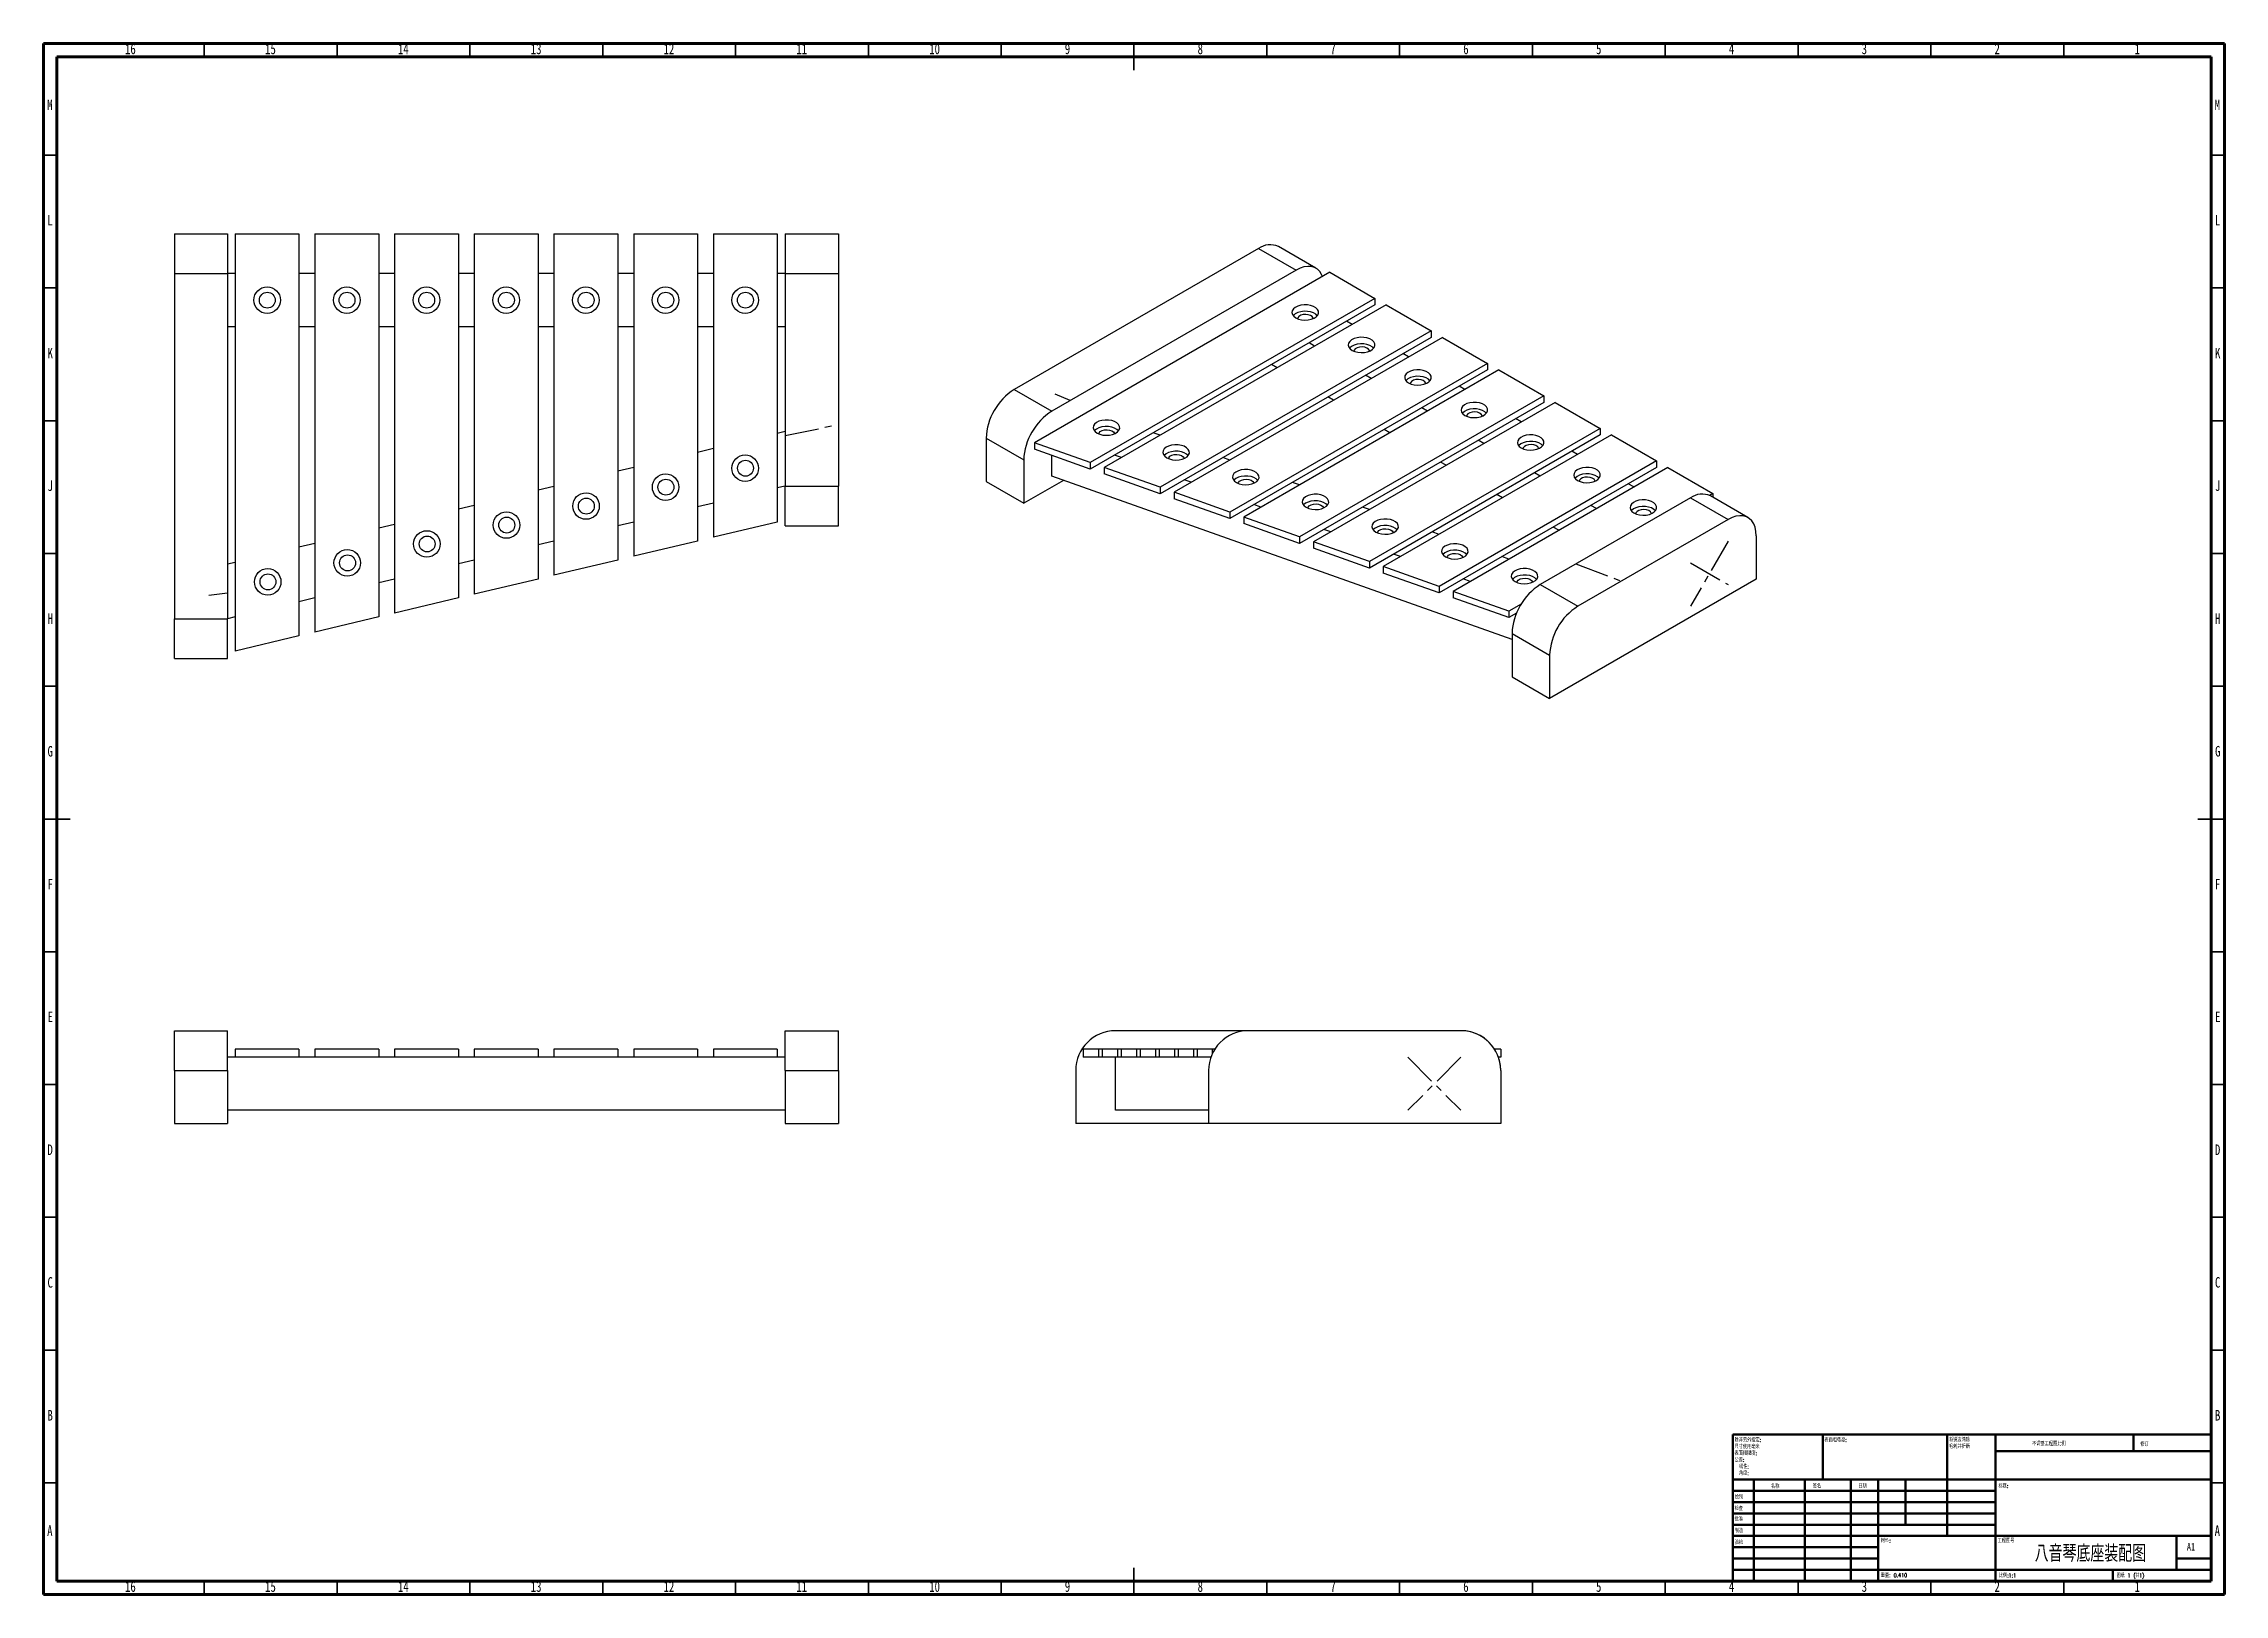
# Model space of a CAD drawing. Header units: millimetres. Extents: x 15 to 836, y 5 to 589.
import ezdxf

# ---------------------------------------------------------------- set-up
doc = ezdxf.new("R2010")
doc.units = ezdxf.units.MM
doc.linetypes.add('CENTERX2', pattern=[20.32, 12.7, -2.54, 2.54, -2.54])
doc.styles.add('SLDTEXTSTYLE0', font='TXT', dxfattribs={"width": 0.75})
doc.styles.add('SLDTEXTSTYLE1', font='TXT', dxfattribs={"width": 0.75, "bigfont": 'bigfont'})
doc.styles.add('SLDTEXTSTYLE2', font='TXT', dxfattribs={"width": 0.694444, "bigfont": 'bigfont'})

# ---------------------------------------------------------------- blocks, each defined once
blk = doc.blocks.new('SW_NOTE_0')
at = {"color": 0, "linetype": 'Continuous', "lineweight": 0, "char_height": 1.5, "attachment_point": 1, "style": 'SLDTEXTSTYLE1'}
for s, insert in [('\\M+18F9C\\M+194F1另\\M+18A4F\\M+18E77\\M+192E8:', (0, 1.93)), ('\\M+1955C\\M+196CA\\M+19165糙\\M+19378:', (0, -3.07)), ('\\M+18EDA\\M+190A1\\M+18E67\\M+19770\\M+19F7C\\M+195C4', (0, -0.57)), ('\\M+18CF6\\M+18DB7:', (0, -5.57)), ('线\\M+190AB:', (1.69, -8.07)), ('\\M+18A70\\M+19378:', (1.69, -10.57))]:
    blk.add_mtext(s, dxfattribs=dict(at, insert=insert))
blk = doc.blocks.new('SW_NOTE_1')
at = {"color": 0, "linetype": 'Continuous', "lineweight": 0, "char_height": 1.5, "attachment_point": 1, "style": 'SLDTEXTSTYLE1'}
for s, insert in [('\\M+18FAB锐边\\M+190B4\\M+18F9C', (0, 1.93)), ('\\M+196D1\\M+18E68\\M+19BF3\\M+190DC\\M+19266', (0, -0.57))]:
    blk.add_mtext(s, dxfattribs=dict(at, insert=insert))

msp = doc.modelspace()

# ---------------------------------------------------------------- linework, layer by layer
at = {"color": 7, "linetype": 'Continuous', "lineweight": 70}
for p, q in [((15, 5), (15, 589)), ((15, 589), (836, 589)), ((20, 10), (20, 584)), ((20, 584), (831, 584)), ((831, 584), (831, 10)), ((836, 589), (836, 5)), ((831, 10), (20, 10)), ((836, 5), (15, 5))]:
    msp.add_line(p, q, dxfattribs=at)
at = {"color": 7, "linetype": 'Continuous', "lineweight": 35}
for p, q in [((75.5, 584), (75.5, 589)), ((125.5, 584), (125.5, 589)), ((175.5, 584), (175.5, 589)), ((225.5, 584), (225.5, 589)), ((275.5, 584), (275.5, 589)), ((325.5, 584), (325.5, 589)), ((375.5, 584), (375.5, 589)), ((425.5, 589), (425.5, 579)), ((425.5, 584), (425.5, 589)), ((475.5, 584), (475.5, 589)), ((525.5, 584), (525.5, 589)), ((575.5, 584), (575.5, 589)), ((625.5, 584), (625.5, 589)), ((675.5, 584), (675.5, 589)), ((725.5, 584), (725.5, 589)), ((775.5, 584), (775.5, 589)), ((20, 547), (15, 547)), ((831, 547), (836, 547)), ((20, 497), (15, 497)), ((831, 497), (836, 497)), ((20, 447), (15, 447)), ((831, 447), (836, 447)), ((20, 397), (15, 397)), ((831, 397), (836, 397)), ((20, 347), (15, 347)), ((831, 347), (836, 347)), ((15, 297), (25, 297)), ((20, 297), (15, 297)), ((836, 297), (826, 297)), ((831, 297), (836, 297)), ((20, 247), (15, 247)), ((831, 247), (836, 247)), ((20, 197), (15, 197)), ((831, 197), (836, 197)), ((20, 147), (15, 147)), ((831, 147), (836, 147)), ((20, 97), (15, 97)), ((831, 97), (836, 97)), ((20, 47), (15, 47)), ((831, 47), (836, 47)), ((75.5, 10), (75.5, 5)), ((125.5, 10), (125.5, 5)), ((175.5, 10), (175.5, 5)), ((225.5, 10), (225.5, 5)), ((275.5, 10), (275.5, 5)), ((325.5, 10), (325.5, 5)), ((375.5, 10), (375.5, 5)), ((425.5, 5), (425.5, 15)), ((425.5, 10), (425.5, 5)), ((475.5, 10), (475.5, 5)), ((525.5, 10), (525.5, 5)), ((575.5, 10), (575.5, 5)), ((625.5, 10), (625.5, 5)), ((675.5, 10), (675.5, 5)), ((725.5, 10), (725.5, 5)), ((775.5, 10), (775.5, 5))]:
    msp.add_line(p, q, dxfattribs=at)
at = {"color": 7, "linetype": 'Continuous', "lineweight": 25}
for p, q in [((64.22, 517.39), (64.22, 502.39)), ((64.22, 517.39), (84.22, 517.39)), ((84.22, 517.39), (84.22, 502.39)), ((87.14, 517.39), (87.14, 360.23)), ((87.14, 517.39), (111.14, 517.39)), ((111.14, 517.39), (111.14, 365.94)), ((117.14, 517.39), (117.14, 367.37)), ((117.14, 517.39), (141.14, 517.39)), ((141.14, 517.39), (141.14, 373.08)), ((147.14, 517.39), (147.14, 374.51)), ((147.14, 517.39), (171.14, 517.39)), ((171.14, 517.39), (171.14, 380.23)), ((177.14, 517.39), (177.14, 381.65)), ((177.14, 517.39), (201.14, 517.39)), ((201.14, 517.39), (201.14, 387.37)), ((207.14, 517.39), (207.14, 388.8)), ((207.14, 517.39), (231.14, 517.39)), ((231.14, 517.39), (231.14, 394.51)), ((237.14, 517.39), (237.14, 395.94)), ((237.14, 517.39), (261.14, 517.39)), ((261.14, 517.39), (261.14, 401.65)), ((267.14, 517.39), (291.14, 517.39)), ((267.14, 517.39), (267.14, 403.08)), ((291.14, 517.39), (291.14, 408.8)), ((294.23, 517.39), (314.23, 517.39)), ((294.23, 517.39), (294.23, 502.39)), ((314.23, 517.39), (314.23, 502.39)), ((472.36, 511.82), (380.44, 458.75)), ((472.36, 511.82), (486.5, 503.65)), ((494, 504.4), (479.86, 512.56)), ((64.22, 502.39), (84.22, 502.39)), ((64.22, 502.39), (64.22, 372.39)), ((84.22, 502.39), (84.22, 372.39)), ((87.14, 502.39), (84.22, 502.39)), ((117.14, 502.39), (111.14, 502.39)), ((147.14, 502.39), (141.14, 502.39)), ((177.14, 502.39), (171.14, 502.39)), ((207.14, 502.39), (201.14, 502.39)), ((237.14, 502.39), (231.14, 502.39)), ((267.14, 502.39), (261.14, 502.39)), ((294.23, 502.39), (291.14, 502.39)), ((294.23, 502.39), (314.23, 502.39)), ((294.23, 502.39), (294.23, 422.39)), ((314.23, 502.39), (314.23, 422.39)), ((499.17, 502.87), (388.04, 438.72)), ((486.5, 503.65), (394.58, 450.59)), ((499.17, 502.87), (516.14, 493.07)), ((516.14, 493.07), (409.05, 431.25)), ((516.14, 493.07), (516.14, 490.62)), ((516.14, 490.62), (409.05, 428.8)), ((520.38, 490.63), (414.3, 429.39)), ((507.65, 483.28), (505.53, 484.5)), ((520.38, 490.63), (537.35, 480.83)), ((87.14, 482.39), (84.22, 482.39)), ((117.14, 482.39), (111.14, 482.39)), ((147.14, 482.39), (141.14, 482.39)), ((177.14, 482.39), (171.14, 482.39)), ((207.14, 482.39), (201.14, 482.39)), ((237.14, 482.39), (231.14, 482.39)), ((267.14, 482.39), (261.14, 482.39)), ((294.23, 482.39), (291.14, 482.39)), ((537.35, 480.83), (435.31, 421.92)), ((537.35, 478.38), (435.31, 419.47)), ((541.6, 478.38), (440.57, 420.06)), ((493.51, 475.11), (491.39, 476.34)), ((537.35, 480.83), (537.35, 478.38)), ((541.6, 478.38), (558.57, 468.58)), ((558.57, 468.58), (461.58, 412.59)), ((479.37, 466.95), (477.25, 468.17)), ((528.87, 471.03), (526.75, 472.26)), ((558.57, 468.58), (558.57, 466.13)), ((558.57, 466.13), (461.58, 410.14)), ((562.81, 466.13), (466.83, 410.72)), ((514.73, 462.87), (512.6, 464.09)), ((550.08, 458.78), (547.96, 460.01)), ((562.81, 466.13), (579.78, 456.34)), ((380.44, 458.75), (394.58, 450.59)), ((579.78, 456.34), (487.84, 403.26)), ((579.78, 453.89), (487.84, 400.81)), ((584.02, 453.89), (493.09, 401.39)), ((500.58, 454.7), (498.46, 455.93)), ((535.94, 450.62), (533.82, 451.84)), ((579.78, 456.34), (579.78, 453.89)), ((584.02, 453.89), (600.99, 444.09)), ((600.99, 444.09), (514.1, 393.93)), ((521.79, 442.46), (519.67, 443.68)), ((571.29, 446.54), (569.17, 447.76)), ((600.99, 444.09), (600.99, 441.64)), ((267.14, 436.5), (261.14, 435.07)), ((294.23, 442.95), (291.14, 442.21)), ((369.83, 440.38), (383.97, 432.22)), ((369.83, 440.38), (369.83, 424.05)), ((388.04, 438.72), (388.04, 436.27)), ((409.05, 431.25), (388.04, 438.72)), ((409.05, 428.8), (388.04, 436.27)), ((435.3, 441.51), (432.68, 442.44)), ((600.99, 441.64), (514.1, 391.48)), ((605.24, 441.64), (519.36, 392.06)), ((557.15, 438.37), (555.03, 439.6)), ((592.51, 434.29), (590.39, 435.52)), ((605.24, 441.64), (622.21, 431.84)), ((237.14, 429.36), (231.14, 427.93)), ((383.97, 432.22), (383.97, 415.88)), ((394.58, 426.09), (394.58, 433.94)), ((409.05, 431.25), (409.05, 428.8)), ((414.3, 429.39), (414.3, 426.94)), ((435.31, 421.92), (414.3, 429.39)), ((435.31, 419.47), (414.3, 426.94)), ((420.77, 433.12), (418.14, 434.05)), ((461.57, 432.18), (458.94, 433.11)), ((622.21, 431.84), (540.37, 384.6)), ((622.21, 429.39), (540.37, 382.15)), ((543.01, 430.21), (540.89, 431.43)), ((626.45, 429.39), (545.62, 382.73)), ((578.36, 426.13), (576.24, 427.35)), ((622.21, 431.84), (622.21, 429.39)), ((626.45, 429.39), (643.42, 419.6)), ((207.14, 422.21), (201.14, 420.78)), ((294.23, 422.39), (291.14, 421.65)), ((294.23, 422.39), (314.23, 422.39)), ((294.23, 407.39), (294.23, 422.39)), ((314.23, 407.39), (314.23, 422.39)), ((369.83, 424.05), (383.97, 415.88)), ((398.96, 424.53), (383.97, 415.88)), ((567.82, 364.55), (394.58, 426.09)), ((435.31, 421.92), (435.31, 419.47)), ((461.58, 412.59), (440.57, 420.06)), ((440.57, 420.06), (440.57, 417.61)), ((447.03, 423.79), (444.4, 424.72)), ((487.83, 422.85), (485.21, 423.78)), ((564.22, 417.96), (562.1, 419.19)), ((613.72, 422.05), (611.6, 423.27)), ((643.42, 419.6), (642.14, 418.86)), ((643.42, 419.6), (643.42, 418.14)), ((177.14, 415.07), (171.14, 413.64)), ((267.14, 415.94), (261.14, 414.51)), ((461.58, 410.14), (440.57, 417.61)), ((461.58, 412.59), (461.58, 410.14)), ((466.83, 410.72), (466.83, 408.28)), ((487.84, 403.26), (466.83, 410.72)), ((473.29, 414.46), (470.67, 415.39)), ((514.1, 413.52), (511.47, 414.45)), ((635, 417.93), (578.43, 385.27)), ((599.58, 413.88), (597.46, 415.11)), ((635, 417.93), (649.14, 409.77)), ((656.64, 410.51), (642.5, 418.67)), ((147.14, 407.93), (141.14, 406.5)), ((237.14, 408.8), (231.14, 407.37)), ((291.14, 408.8), (267.14, 403.08)), ((294.23, 407.39), (314.23, 407.39)), ((487.84, 400.81), (466.83, 408.28)), ((487.84, 403.26), (487.84, 400.81)), ((499.56, 405.13), (496.93, 406.06)), ((540.36, 404.19), (537.73, 405.12)), ((585.43, 405.72), (583.31, 406.94)), ((649.14, 409.77), (592.57, 377.11)), ((659.74, 403.64), (659.74, 387.31)), ((117.14, 400.79), (111.14, 399.36)), ((177.14, 394.51), (171.14, 393.08)), ((207.14, 401.65), (201.14, 400.23)), ((231.14, 394.51), (207.14, 388.8)), ((261.14, 401.65), (237.14, 395.94)), ((514.1, 393.93), (493.09, 401.39)), ((493.09, 401.39), (493.09, 398.94)), ((514.1, 391.48), (493.09, 398.94)), ((525.82, 395.8), (523.2, 396.73)), ((566.62, 394.86), (564, 395.79)), ((87.14, 393.64), (84.22, 392.95)), ((147.14, 387.37), (141.14, 385.94)), ((201.14, 387.37), (177.14, 381.65)), ((514.1, 393.93), (514.1, 391.48)), ((540.37, 384.6), (519.36, 392.06)), ((519.36, 392.06), (519.36, 389.61)), ((540.37, 382.15), (519.36, 389.61)), ((552.09, 386.47), (549.46, 387.4)), ((659.74, 387.31), (581.96, 342.41)), ((117.14, 380.23), (111.14, 378.8)), ((171.14, 380.23), (147.14, 374.51)), ((540.37, 384.6), (540.37, 382.15)), ((566.63, 375.27), (545.62, 382.73)), ((545.62, 382.73), (545.62, 380.28)), ((566.63, 372.82), (545.62, 380.28)), ((571.28, 377.95), (566.63, 375.27)), ((578.43, 385.27), (592.57, 377.11)), ((64.22, 372.39), (84.22, 372.39)), ((64.22, 357.39), (64.22, 372.39)), ((87.14, 373.08), (84.22, 372.39)), ((84.22, 357.39), (84.22, 372.39)), ((141.14, 373.08), (117.14, 367.37)), ((566.63, 375.27), (566.63, 372.82)), ((569.49, 374.47), (566.63, 372.82)), ((111.14, 365.94), (87.14, 360.23)), ((567.82, 366.9), (581.96, 358.74)), ((567.82, 366.9), (567.82, 350.57)), ((64.22, 357.39), (84.22, 357.39)), ((581.96, 358.74), (581.96, 342.41)), ((567.82, 350.57), (581.96, 342.41)), ((64.22, 217.29), (84.22, 217.29)), ((64.22, 202.29), (64.22, 217.29)), ((84.22, 202.29), (84.22, 217.29)), ((294.23, 202.29), (294.23, 217.29)), ((294.23, 217.29), (314.23, 217.29)), ((314.23, 202.29), (314.23, 217.29)), ((468.57, 217.29), (418.57, 217.29)), ((548.57, 217.29), (468.57, 217.29)), ((87.14, 207.29), (84.22, 207.29)), ((87.14, 210.29), (87.14, 207.29)), ((111.14, 210.29), (87.14, 210.29)), ((111.14, 207.29), (87.14, 207.29)), ((111.14, 210.29), (111.14, 207.29)), ((117.14, 207.29), (111.14, 207.29)), ((117.14, 210.29), (117.14, 207.29)), ((141.14, 210.29), (117.14, 210.29)), ((141.14, 207.29), (117.14, 207.29)), ((141.14, 210.29), (141.14, 207.29)), ((147.14, 207.29), (141.14, 207.29)), ((147.14, 210.29), (147.14, 207.29)), ((171.14, 210.29), (147.14, 210.29)), ((171.14, 207.29), (147.14, 207.29)), ((171.14, 210.29), (171.14, 207.29)), ((177.14, 207.29), (171.14, 207.29)), ((177.14, 210.29), (177.14, 207.29)), ((201.14, 210.29), (177.14, 210.29)), ((201.14, 207.29), (177.14, 207.29)), ((201.14, 210.29), (201.14, 207.29)), ((207.14, 207.29), (201.14, 207.29)), ((231.14, 210.29), (207.14, 210.29)), ((207.14, 210.29), (207.14, 207.29)), ((231.14, 207.29), (207.14, 207.29)), ((231.14, 210.29), (231.14, 207.29)), ((237.14, 207.29), (231.14, 207.29)), ((237.14, 210.29), (237.14, 207.29)), ((261.14, 210.29), (237.14, 210.29)), ((261.14, 207.29), (237.14, 207.29)), ((261.14, 210.29), (261.14, 207.29)), ((267.14, 207.29), (261.14, 207.29)), ((267.14, 210.29), (267.14, 207.29)), ((291.14, 210.29), (267.14, 210.29)), ((291.14, 207.29), (267.14, 207.29)), ((291.14, 210.29), (291.14, 207.29)), ((294.23, 207.29), (291.14, 207.29)), ((406.41, 210.29), (406.41, 207.29)), ((412.12, 210.29), (406.41, 210.29)), ((412.12, 207.29), (406.41, 207.29)), ((412.12, 210.29), (412.12, 207.29)), ((413.55, 210.29), (412.12, 210.29)), ((413.55, 207.29), (412.12, 207.29)), ((413.55, 210.29), (413.55, 207.29)), ((419.27, 210.29), (413.55, 210.29)), ((419.27, 207.29), (413.55, 207.29)), ((418.57, 187.29), (418.57, 207.29)), ((419.27, 210.29), (419.27, 207.29)), ((420.7, 210.29), (419.27, 210.29)), ((420.7, 207.29), (419.27, 207.29)), ((420.7, 210.29), (420.7, 207.29)), ((426.41, 210.29), (420.7, 210.29)), ((426.41, 207.29), (420.7, 207.29)), ((426.41, 210.29), (426.41, 207.29)), ((427.84, 210.29), (426.41, 210.29)), ((427.84, 207.29), (426.41, 207.29)), ((427.84, 210.29), (427.84, 207.29)), ((433.55, 210.29), (427.84, 210.29)), ((433.55, 207.29), (427.84, 207.29)), ((433.55, 210.29), (433.55, 207.29)), ((434.98, 210.29), (433.55, 210.29)), ((434.98, 207.29), (433.55, 207.29)), ((434.98, 210.29), (434.98, 207.29)), ((440.7, 210.29), (434.98, 210.29)), ((440.7, 207.29), (434.98, 207.29)), ((440.7, 210.29), (440.7, 207.29)), ((442.12, 210.29), (440.7, 210.29)), ((442.12, 207.29), (440.7, 207.29)), ((442.12, 210.29), (442.12, 207.29)), ((447.84, 210.29), (442.12, 210.29)), ((447.84, 207.29), (442.12, 207.29)), ((447.84, 210.29), (447.84, 207.29)), ((449.27, 210.29), (447.84, 210.29)), ((449.27, 207.29), (447.84, 207.29)), ((449.27, 210.29), (449.27, 207.29)), ((454.98, 210.29), (449.27, 210.29)), ((454.43, 207.29), (449.27, 207.29)), ((454.98, 210.29), (454.98, 208.64)), ((455.89, 210.29), (454.98, 210.29)), ((563.58, 210.29), (561.26, 210.29)), ((563.58, 207.29), (562.72, 207.29)), ((563.58, 210.29), (563.58, 207.29)), ((64.22, 202.29), (84.22, 202.29)), ((64.22, 202.29), (64.22, 182.29)), ((84.22, 202.29), (84.22, 182.29)), ((294.23, 202.29), (314.23, 202.29)), ((294.23, 202.29), (294.23, 182.29)), ((314.23, 202.29), (314.23, 182.29)), ((403.57, 202.29), (403.57, 182.29)), ((453.57, 202.29), (453.57, 182.29)), ((563.57, 202.29), (563.57, 182.29)), ((563.57, 202.29), (563.57, 182.29)), ((64.22, 182.29), (84.22, 182.29)), ((294.23, 187.29), (84.22, 187.29)), ((294.23, 182.29), (314.23, 182.29)), ((453.57, 182.29), (403.57, 182.29)), ((453.57, 187.29), (418.57, 187.29)), ((563.57, 182.29), (453.57, 182.29)), ((563.57, 182.29), (563.57, 182.29))]:
    msp.add_line(p, q, dxfattribs=at)
at = {"color": 7, "linetype": 'CENTERX2'}
for p, q in [((401.43, 454.54), (395.77, 457.04)), ((294.23, 441.4), (313.42, 445.4)), ((649.14, 401.6), (635, 377.1)), ((591.87, 393.03), (608.27, 386.83)), ((635, 393.44), (649.14, 385.27)), ((84.22, 382.07), (77.16, 381.14)), ((528.57, 207.29), (548.57, 187.29)), ((548.57, 207.29), (528.57, 187.29))]:
    msp.add_line(p, q, dxfattribs=at)
at = {"color": 7, "linetype": 'Continuous', "lineweight": 50}
for p, q in [((651, 65.25), (831, 65.25)), ((651, 65.25), (651, 10)), ((684.8, 48.25), (684.8, 65.25)), ((731.6, 65.25), (731.6, 27)), ((749.8, 65.25), (749.8, 10)), ((831, 58.88), (749.8, 58.88)), ((801.8, 58.88), (801.8, 65.25)), ((831, 48.25), (651, 48.25)), ((749.8, 44), (651, 44)), ((658.8, 48.25), (658.8, 10)), ((677.99, 48.25), (677.99, 10)), ((695.4, 48.25), (695.4, 10)), ((705.6, 10), (705.6, 48.25)), ((716, 31.25), (716, 48.25)), ((749.8, 39.75), (651, 39.75)), ((749.8, 35.5), (651, 35.5)), ((749.8, 31.25), (651, 31.25)), ((705.6, 27), (651, 27)), ((705.6, 27), (831, 27)), ((818, 14.25), (818, 27)), ((705.6, 22.75), (651, 22.75)), ((705.6, 18.5), (651, 18.5)), ((831, 18.5), (818, 18.5)), ((651, 14.25), (831, 14.25)), ((794, 10), (794, 14.25))]:
    msp.add_line(p, q, dxfattribs=at)
at = {"color": 7, "linetype": 'Continuous', "lineweight": 25, "flags": 128}
for points in [[(496.48, 501.32), (496.15, 502.06), (495.43, 503.18), (494.52, 504.05), (493.45, 504.67), (492.24, 505.02), (490.91, 505.09), (489.49, 504.88), (488.01, 504.4), (486.5, 503.65)], [(486.44, 485.73), (487.43, 485.28), (488.58, 485), (489.82, 484.88), (491.07, 484.95), (492.25, 485.2), (493.28, 485.6), (494.11, 486.15), (494.68, 486.79), (494.96, 487.5), (494.92, 488.22), (494.57, 488.91), (493.93, 489.54), (493.04, 490.05), (491.96, 490.42), (490.76, 490.62), (489.51, 490.64), (488.28, 490.48), (487.17, 490.16), (486.23, 489.68), (485.52, 489.08), (485.1, 488.4), (484.98, 487.68), (485.18, 486.96), (485.67, 486.3), (486.44, 485.73)], [(494.51, 486.54), (493.93, 487.09), (493.04, 487.6), (491.96, 487.97), (490.76, 488.17), (489.51, 488.19), (488.28, 488.03), (487.17, 487.71), (486.23, 487.23), (485.52, 486.63), (485.45, 486.54)], [(493.02, 485.48), (492.97, 485.64), (492.62, 486.17), (491.98, 486.6), (491.13, 486.9), (490.16, 487.01), (489.18, 486.94), (488.29, 486.69), (487.6, 486.29), (487.16, 485.78), (487.05, 485.43)], [(507.66, 473.48), (508.65, 473.04), (509.8, 472.75), (511.03, 472.64), (512.28, 472.7), (513.46, 472.95), (514.5, 473.36), (515.33, 473.9), (515.9, 474.54), (516.17, 475.25), (516.13, 475.97), (515.78, 476.67), (515.14, 477.29), (514.26, 477.8), (513.18, 478.17), (511.97, 478.37), (510.72, 478.4), (509.5, 478.24), (508.38, 477.91), (507.44, 477.43), (506.74, 476.83), (506.31, 476.15), (506.19, 475.43), (506.39, 474.72), (506.89, 474.05), (507.66, 473.48)], [(515.72, 474.3), (515.14, 474.84), (514.26, 475.35), (513.18, 475.72), (511.97, 475.92), (510.72, 475.95), (509.5, 475.79), (508.38, 475.46), (507.44, 474.98), (506.74, 474.38), (506.66, 474.3)], [(514.23, 473.23), (514.19, 473.39), (513.83, 473.92), (513.19, 474.36), (512.34, 474.65), (511.38, 474.77), (510.4, 474.7), (509.51, 474.45), (508.81, 474.04), (508.38, 473.53), (508.26, 473.18)], [(528.87, 461.23), (529.86, 460.79), (531.01, 460.5), (532.25, 460.39), (533.49, 460.46), (534.67, 460.7), (535.71, 461.11), (536.54, 461.65), (537.11, 462.3), (537.38, 463), (537.34, 463.73), (536.99, 464.42), (536.35, 465.04), (535.47, 465.56), (534.39, 465.92), (533.19, 466.13), (531.93, 466.15), (530.71, 465.99), (529.59, 465.66), (528.65, 465.18), (527.95, 464.59), (527.52, 463.91), (527.41, 463.18), (527.6, 462.47), (528.1, 461.81), (528.87, 461.23)], [(536.93, 462.05), (536.35, 462.59), (535.47, 463.11), (534.39, 463.47), (533.19, 463.68), (531.93, 463.7), (530.71, 463.54), (529.59, 463.21), (528.65, 462.73), (527.95, 462.14), (527.88, 462.05)], [(535.45, 460.98), (535.4, 461.15), (535.04, 461.68), (534.4, 462.11), (533.56, 462.4), (532.59, 462.52), (531.61, 462.45), (530.72, 462.2), (530.02, 461.8), (529.59, 461.28), (529.48, 460.94)], [(550.08, 448.99), (551.07, 448.54), (552.22, 448.26), (553.46, 448.14), (554.71, 448.21), (555.89, 448.46), (556.92, 448.86), (557.75, 449.41), (558.32, 450.05), (558.6, 450.76), (558.56, 451.48), (558.21, 452.18), (557.57, 452.8), (556.68, 453.31), (555.6, 453.68), (554.4, 453.88), (553.15, 453.9), (551.92, 453.75), (550.81, 453.42), (549.87, 452.94), (549.16, 452.34), (548.74, 451.66), (548.62, 450.94), (548.82, 450.22), (549.31, 449.56), (550.08, 448.99)], [(411.59, 442.33), (412.58, 441.89), (413.73, 441.6), (414.97, 441.49), (416.22, 441.56), (417.4, 441.8), (418.44, 442.21), (419.26, 442.75), (419.83, 443.4), (420.11, 444.1), (420.07, 444.83), (419.72, 445.52), (419.08, 446.15), (418.19, 446.66), (417.11, 447.02), (415.91, 447.23), (414.66, 447.25), (413.44, 447.09), (412.32, 446.76), (411.38, 446.28), (410.67, 445.69), (410.25, 445.01), (410.13, 444.29), (410.33, 443.57), (410.83, 442.91), (411.59, 442.33)], [(419.66, 443.15), (419.08, 443.7), (418.19, 444.21), (417.11, 444.58), (415.91, 444.78), (414.66, 444.8), (413.44, 444.64), (412.32, 444.31), (411.38, 443.84), (410.67, 443.24), (410.6, 443.15)], [(412.21, 442.03), (412.33, 442.39), (412.78, 442.9), (413.49, 443.3), (414.38, 443.54), (415.36, 443.6), (416.32, 443.48), (417.17, 443.18), (417.79, 442.74), (418.14, 442.21), (418.17, 442.09)], [(558.14, 449.8), (557.57, 450.35), (556.68, 450.86), (555.6, 451.23), (554.4, 451.43), (553.15, 451.45), (551.92, 451.3), (550.81, 450.97), (549.87, 450.49), (549.16, 449.89), (549.09, 449.8)], [(556.66, 448.74), (556.61, 448.9), (556.25, 449.43), (555.62, 449.87), (554.77, 450.16), (553.8, 450.27), (552.82, 450.2), (551.93, 449.95), (551.24, 449.55), (550.8, 449.04), (550.69, 448.69)], [(437.82, 433.02), (438.81, 432.57), (439.96, 432.28), (441.2, 432.17), (442.45, 432.24), (443.63, 432.48), (444.67, 432.89), (445.49, 433.43), (446.06, 434.08), (446.34, 434.78), (446.3, 435.51), (445.95, 436.2), (445.31, 436.83), (444.42, 437.34), (443.35, 437.71), (442.14, 437.91), (440.89, 437.93), (439.67, 437.77), (438.55, 437.44), (437.61, 436.97), (436.9, 436.37), (436.48, 435.69), (436.36, 434.97), (436.56, 434.25), (437.06, 433.59), (437.82, 433.02)], [(445.89, 433.83), (445.31, 434.38), (444.42, 434.89), (443.35, 435.26), (442.14, 435.46), (440.89, 435.48), (439.67, 435.32), (438.55, 434.99), (437.61, 434.52), (436.9, 433.92), (436.83, 433.83)], [(571.3, 436.74), (572.29, 436.3), (573.44, 436.01), (574.67, 435.9), (575.92, 435.97), (577.1, 436.21), (578.14, 436.62), (578.97, 437.16), (579.53, 437.81), (579.81, 438.51), (579.77, 439.23), (579.42, 439.93), (578.78, 440.55), (577.9, 441.06), (576.82, 441.43), (575.61, 441.63), (574.36, 441.66), (573.14, 441.5), (572.02, 441.17), (571.08, 440.69), (570.38, 440.09), (569.95, 439.41), (569.83, 438.69), (570.03, 437.98), (570.53, 437.31), (571.3, 436.74)], [(579.36, 437.56), (578.78, 438.1), (577.9, 438.61), (576.82, 438.98), (575.61, 439.18), (574.36, 439.21), (573.14, 439.05), (572.02, 438.72), (571.08, 438.24), (570.38, 437.64), (570.3, 437.56)], [(577.87, 436.49), (577.83, 436.65), (577.47, 437.18), (576.83, 437.62), (575.98, 437.91), (575.01, 438.03), (574.04, 437.96), (573.15, 437.71), (572.45, 437.3), (572.02, 436.79), (571.9, 436.44)], [(438.44, 432.71), (438.56, 433.07), (439.01, 433.58), (439.72, 433.98), (440.61, 434.22), (441.59, 434.29), (442.56, 434.16), (443.4, 433.86), (444.02, 433.42), (444.37, 432.89), (444.4, 432.77)], [(464.05, 423.7), (465.04, 423.25), (466.19, 422.97), (467.43, 422.85), (468.68, 422.92), (469.86, 423.17), (470.9, 423.57), (471.73, 424.11), (472.29, 424.76), (472.57, 425.47), (472.53, 426.19), (472.18, 426.88), (471.54, 427.51), (470.65, 428.02), (469.58, 428.39), (468.37, 428.59), (467.12, 428.61), (465.9, 428.45), (464.78, 428.12), (463.84, 427.65), (463.13, 427.05), (462.71, 426.37), (462.59, 425.65), (462.79, 424.93), (463.29, 424.27), (464.05, 423.7)], [(592.51, 424.5), (593.5, 424.05), (594.65, 423.77), (595.89, 423.65), (597.13, 423.72), (598.31, 423.97), (599.35, 424.37), (600.18, 424.91), (600.75, 425.56), (601.02, 426.27), (600.98, 426.99), (600.63, 427.68), (599.99, 428.31), (599.11, 428.82), (598.03, 429.19), (596.83, 429.39), (595.57, 429.41), (594.35, 429.25), (593.23, 428.92), (592.29, 428.45), (591.59, 427.85), (591.16, 427.17), (591.05, 426.45), (591.24, 425.73), (591.74, 425.07), (592.51, 424.5)], [(600.57, 425.31), (599.99, 425.86), (599.11, 426.37), (598.03, 426.74), (596.83, 426.94), (595.57, 426.96), (594.35, 426.8), (593.23, 426.47), (592.29, 426), (591.59, 425.4), (591.52, 425.31)], [(472.12, 424.51), (471.54, 425.06), (470.65, 425.57), (469.58, 425.94), (468.37, 426.14), (467.12, 426.16), (465.9, 426), (464.78, 425.67), (463.84, 425.2), (463.13, 424.6), (463.06, 424.51)], [(464.67, 423.39), (464.79, 423.76), (465.24, 424.26), (465.95, 424.66), (466.84, 424.9), (467.82, 424.97), (468.79, 424.84), (469.63, 424.54), (470.26, 424.1), (470.6, 423.57), (470.63, 423.45)], [(490.28, 414.38), (491.27, 413.93), (492.43, 413.65), (493.66, 413.53), (494.91, 413.6), (496.09, 413.85), (497.13, 414.25), (497.96, 414.8), (498.52, 415.44), (498.8, 416.15), (498.76, 416.87), (498.41, 417.56), (497.77, 418.19), (496.88, 418.7), (495.81, 419.07), (494.6, 419.27), (493.35, 419.29), (492.13, 419.13), (491.01, 418.81), (490.07, 418.33), (489.37, 417.73), (488.94, 417.05), (488.82, 416.33), (489.02, 415.61), (489.52, 414.95), (490.28, 414.38)], [(599.09, 424.25), (599.04, 424.41), (598.68, 424.94), (598.04, 425.37), (597.19, 425.66), (596.23, 425.78), (595.25, 425.71), (594.36, 425.46), (593.66, 425.06), (593.23, 424.55), (593.11, 424.2)], [(498.35, 415.19), (497.77, 415.74), (496.88, 416.25), (495.81, 416.62), (494.6, 416.82), (493.35, 416.84), (492.13, 416.68), (491.01, 416.36), (490.07, 415.88), (489.37, 415.28), (489.29, 415.19)], [(490.9, 414.07), (491.02, 414.44), (491.47, 414.95), (492.18, 415.34), (493.07, 415.59), (494.05, 415.65), (495.02, 415.52), (495.86, 415.22), (496.49, 414.78), (496.83, 414.25), (496.87, 414.13)], [(613.72, 412.25), (614.71, 411.81), (615.86, 411.52), (617.1, 411.41), (618.35, 411.47), (619.53, 411.72), (620.56, 412.13), (621.39, 412.67), (621.96, 413.31), (622.23, 414.02), (622.2, 414.74), (621.85, 415.44), (621.21, 416.06), (620.32, 416.57), (619.24, 416.94), (618.04, 417.14), (616.79, 417.16), (615.56, 417.01), (614.45, 416.68), (613.51, 416.2), (612.8, 415.6), (612.38, 414.92), (612.26, 414.2), (612.46, 413.49), (612.95, 412.82), (613.72, 412.25)], [(621.78, 413.07), (621.21, 413.61), (620.32, 414.12), (619.24, 414.49), (618.04, 414.69), (616.79, 414.71), (615.56, 414.56), (614.45, 414.23), (613.51, 413.75), (612.8, 413.15), (612.73, 413.07)], [(620.3, 412), (620.25, 412.16), (619.89, 412.69), (619.26, 413.13), (618.41, 413.42), (617.44, 413.54), (616.46, 413.47), (615.57, 413.21), (614.88, 412.81), (614.44, 412.3), (614.33, 411.95)], [(659.74, 403.64), (659.64, 405.32), (659.31, 406.84), (658.79, 408.17), (658.06, 409.29), (657.15, 410.17), (656.08, 410.78), (654.87, 411.13), (653.54, 411.2), (652.13, 410.99), (650.65, 410.51), (649.14, 409.77)], [(516.51, 405.06), (517.51, 404.61), (518.66, 404.33), (519.89, 404.21), (521.14, 404.28), (522.32, 404.53), (523.36, 404.93), (524.19, 405.48), (524.75, 406.12), (525.03, 406.83), (524.99, 407.55), (524.64, 408.24), (524, 408.87), (523.12, 409.38), (522.04, 409.75), (520.83, 409.95), (519.58, 409.97), (518.36, 409.81), (517.24, 409.49), (516.3, 409.01), (515.6, 408.41), (515.17, 407.73), (515.05, 407.01), (515.25, 406.29), (515.75, 405.63), (516.51, 405.06)], [(524.58, 405.87), (524, 406.42), (523.12, 406.93), (522.04, 407.3), (520.83, 407.5), (519.58, 407.52), (518.36, 407.36), (517.24, 407.04), (516.3, 406.56), (515.6, 405.96), (515.52, 405.87)], [(517.13, 404.76), (517.26, 405.12), (517.7, 405.63), (518.41, 406.02), (519.3, 406.27), (520.29, 406.33), (521.25, 406.2), (522.09, 405.91), (522.72, 405.47), (523.06, 404.93), (523.1, 404.81)], [(542.75, 395.74), (543.74, 395.29), (544.89, 395.01), (546.12, 394.89), (547.37, 394.96), (548.55, 395.21), (549.59, 395.61), (550.42, 396.16), (550.99, 396.8), (551.26, 397.51), (551.22, 398.23), (550.87, 398.93), (550.23, 399.55), (549.35, 400.06), (548.27, 400.43), (547.06, 400.63), (545.81, 400.65), (544.59, 400.49), (543.47, 400.17), (542.53, 399.69), (541.83, 399.09), (541.4, 398.41), (541.28, 397.69), (541.48, 396.97), (541.98, 396.31), (542.75, 395.74)], [(550.81, 396.55), (550.23, 397.1), (549.35, 397.61), (548.27, 397.98), (547.06, 398.18), (545.81, 398.2), (544.59, 398.05), (543.47, 397.72), (542.53, 397.24), (541.83, 396.64), (541.75, 396.55)], [(543.36, 395.44), (543.49, 395.8), (543.93, 396.31), (544.64, 396.71), (545.53, 396.95), (546.52, 397.01), (547.48, 396.89), (548.32, 396.59), (548.95, 396.15), (549.29, 395.61), (549.33, 395.49)], [(568.98, 386.42), (569.97, 385.98), (571.12, 385.69), (572.35, 385.57), (573.6, 385.64), (574.78, 385.89), (575.82, 386.29), (576.65, 386.84), (577.22, 387.48), (577.49, 388.19), (577.45, 388.91), (577.1, 389.61), (576.46, 390.23), (575.58, 390.74), (574.5, 391.11), (573.29, 391.31), (572.04, 391.33), (570.82, 391.18), (569.7, 390.85), (568.76, 390.37), (568.06, 389.77), (567.63, 389.09), (567.51, 388.37), (567.71, 387.65), (568.21, 386.99), (568.98, 386.42)], [(577.04, 387.24), (576.46, 387.78), (575.58, 388.29), (574.5, 388.66), (573.29, 388.86), (572.04, 388.88), (570.82, 388.73), (569.7, 388.4), (568.76, 387.92), (568.06, 387.32), (567.98, 387.24)], [(569.59, 386.12), (569.72, 386.48), (570.16, 386.99), (570.87, 387.39), (571.77, 387.63), (572.75, 387.69), (573.71, 387.57), (574.55, 387.27), (575.18, 386.83), (575.53, 386.29), (575.56, 386.17)]]:
    msp.add_lwpolyline(points, dxfattribs=at)
at = {"color": 7, "linetype": 'Continuous', "lineweight": 25}
for centre, radius in [((99.14, 492.39), 5), ((99.22, 492.39), 3), ((129.14, 492.39), 5), ((129.22, 492.39), 3), ((159.14, 492.39), 5), ((159.22, 492.39), 3), ((189.14, 492.39), 5), ((189.22, 492.39), 3), ((219.14, 492.39), 5), ((219.22, 492.39), 3), ((249.14, 492.39), 5), ((249.22, 492.39), 3), ((279.14, 492.39), 5), ((279.22, 492.39), 3), ((249.17, 421.98), 5), ((279.14, 429.11), 5), ((279.24, 429.1), 3), ((219.21, 414.85), 5), ((249.28, 421.97), 3), ((189.25, 407.71), 5), ((189.36, 407.7), 3), ((219.32, 414.83), 3), ((159.29, 400.58), 5), ((159.39, 400.57), 3), ((129.32, 393.45), 5), ((129.43, 393.43), 3), ((99.36, 386.31), 5), ((99.47, 386.3), 3)]:
    msp.add_circle(centre, radius, dxfattribs=at)
for centre, radius, start, end in [((476.75, 505.76), 7.48, 65.38707, 125.92348), ((392.77, 439.38), 22.96, 122.48719, 177.51286), ((406.91, 431.22), 22.96, 122.48719, 177.51286), ((639.38, 411.88), 7.48, 65.38707, 125.92348), ((590.76, 365.91), 22.96, 122.48719, 177.51286), ((604.9, 357.74), 22.96, 122.48719, 177.51286), ((418.57, 202.29), 15, 90, 180), ((468.57, 202.29), 15, 90, 180), ((548.57, 202.29), 15, 32.23095, 90), ((548.57, 202.29), 15, 0, 90), ((548.57, 202.29), 15, 0, 19.47122)]:
    msp.add_arc(centre, radius, start, end, dxfattribs=at)

# ---------------------------------------------------------------- block references
at = {"color": 7, "linetype": 'Continuous', "lineweight": 0}
for name, p in [('SW_NOTE_0', (651.59, 61.99)), ('SW_NOTE_1', (732.31, 62.07))]:
    msp.add_blockref(name, p, dxfattribs=at)

# ---------------------------------------------------------------- texts
for s, insert, char_height, attachment_point, style in [('16', (47.67, 588.99), 3.969, 2, 'SLDTEXTSTYLE0'), ('15', (100.42, 588.99), 3.969, 2, 'SLDTEXTSTYLE0'), ('14', (150.42, 588.99), 3.969, 2, 'SLDTEXTSTYLE0'), ('13', (200.42, 588.99), 3.969, 2, 'SLDTEXTSTYLE0'), ('12', (250.42, 588.99), 3.969, 2, 'SLDTEXTSTYLE0'), ('11', (300.42, 588.99), 3.969, 2, 'SLDTEXTSTYLE0'), ('10', (350.42, 588.99), 3.969, 2, 'SLDTEXTSTYLE0'), ('9', (400.46, 588.99), 3.97, 2, 'SLDTEXTSTYLE0'), ('8', (450.46, 588.99), 3.97, 2, 'SLDTEXTSTYLE0'), ('7', (500.46, 588.99), 3.97, 2, 'SLDTEXTSTYLE0'), ('6', (550.46, 588.99), 3.97, 2, 'SLDTEXTSTYLE0'), ('5', (600.46, 588.99), 3.97, 2, 'SLDTEXTSTYLE0'), ('4', (650.46, 588.99), 3.97, 2, 'SLDTEXTSTYLE0'), ('3', (700.46, 588.99), 3.97, 2, 'SLDTEXTSTYLE0'), ('2', (750.46, 588.99), 3.97, 2, 'SLDTEXTSTYLE0'), ('1', (803.21, 588.99), 3.97, 2, 'SLDTEXTSTYLE0'), ('M', (17.36, 567.93), 3.97, 2, 'SLDTEXTSTYLE0'), ('M', (833.36, 567.93), 3.97, 2, 'SLDTEXTSTYLE0'), ('L', (17.45, 524.49), 3.97, 2, 'SLDTEXTSTYLE0'), ('L', (833.45, 524.49), 3.97, 2, 'SLDTEXTSTYLE0'), ('K', (17.49, 474.43), 3.97, 2, 'SLDTEXTSTYLE0'), ('K', (833.49, 474.43), 3.97, 2, 'SLDTEXTSTYLE0'), ('J', (17.47, 424.49), 3.97, 2, 'SLDTEXTSTYLE0'), ('J', (833.47, 424.49), 3.97, 2, 'SLDTEXTSTYLE0'), ('H', (17.49, 374.43), 3.97, 2, 'SLDTEXTSTYLE0'), ('H', (833.49, 374.43), 3.97, 2, 'SLDTEXTSTYLE0'), ('G', (17.49, 324.49), 3.97, 2, 'SLDTEXTSTYLE0'), ('G', (833.49, 324.49), 3.97, 2, 'SLDTEXTSTYLE0'), ('F', (17.46, 274.43), 3.97, 2, 'SLDTEXTSTYLE0'), ('F', (833.46, 274.43), 3.97, 2, 'SLDTEXTSTYLE0'), ('E', (17.51, 224.49), 3.97, 2, 'SLDTEXTSTYLE0'), ('E', (833.51, 224.49), 3.97, 2, 'SLDTEXTSTYLE0'), ('D', (17.45, 174.43), 3.97, 2, 'SLDTEXTSTYLE0'), ('D', (833.45, 174.43), 3.97, 2, 'SLDTEXTSTYLE0'), ('C', (17.46, 124.49), 3.97, 2, 'SLDTEXTSTYLE0'), ('C', (833.46, 124.49), 3.97, 2, 'SLDTEXTSTYLE0'), ('B', (17.47, 74.43), 3.97, 2, 'SLDTEXTSTYLE0'), ('B', (833.47, 74.43), 3.97, 2, 'SLDTEXTSTYLE0'), ('\\M+1955C\\M+196CA\\M+19165糙\\M+19378:', (685.37, 63.92), 1.5, 1, 'SLDTEXTSTYLE1'), ('\\M+19573调\\M+190AE\\M+18D48\\M+192F6图\\M+194E4\\M+197E1', (763.61, 62.53), 1.5, 1, 'SLDTEXTSTYLE1'), ('\\M+18F43订', (804.33, 62.33), 1.5, 1, 'SLDTEXTSTYLE1'), ('绘\\M+190A7', (651.68, 42.43), 1.5, 1, 'SLDTEXTSTYLE1'), ('\\M+196BC\\M+18FCC', (665.32, 46.5), 1.5, 1, 'SLDTEXTSTYLE1'), ('签\\M+196BC', (681.03, 46.56), 1.5, 1, 'SLDTEXTSTYLE1'), ('\\M+193FA\\M+18AFA', (698.21, 46.58), 1.5, 1, 'SLDTEXTSTYLE1'), ('标题:', (750.96, 46.58), 1.5, 1, 'SLDTEXTSTYLE1'), ('检查', (651.62, 38.15), 1.5, 1, 'SLDTEXTSTYLE1'), ('\\M+194E1\\M+18F79', (651.62, 34.18), 1.5, 1, 'SLDTEXTSTYLE1'), ('A', (17.34, 30.99), 3.97, 2, 'SLDTEXTSTYLE0'), ('验检', (651.68, 25.35), 1.5, 1, 'SLDTEXTSTYLE1'), ('\\M+190A7\\M+191A2', (651.68, 29.73), 1.5, 1, 'SLDTEXTSTYLE1'), ('\\M+18DDE\\M+197BF:', (706.65, 25.99), 1.5, 1, 'SLDTEXTSTYLE1'), ('\\M+18D48\\M+192F6图\\M+18D86', (750.63, 25.99), 1.5, 1, 'SLDTEXTSTYLE1'), ('A', (833.34, 30.99), 3.97, 2, 'SLDTEXTSTYLE0'), ('\\M+194AA\\M+189B9\\M+18BD5\\M+192EA\\M+18DC0\\M+19195\\M+1947A图', (785.55, 23.61), 6.35, 2, 'SLDTEXTSTYLE1'), ('A1', (821.87, 24.41), 2.91, 1, 'SLDTEXTSTYLE0'), ('16', (47.67, 9.93), 3.969, 2, 'SLDTEXTSTYLE0'), ('15', (100.42, 9.93), 3.969, 2, 'SLDTEXTSTYLE0'), ('14', (150.42, 9.93), 3.969, 2, 'SLDTEXTSTYLE0'), ('13', (200.42, 9.93), 3.969, 2, 'SLDTEXTSTYLE0'), ('12', (250.42, 9.93), 3.969, 2, 'SLDTEXTSTYLE0'), ('11', (300.42, 9.93), 3.969, 2, 'SLDTEXTSTYLE0'), ('10', (350.42, 9.93), 3.969, 2, 'SLDTEXTSTYLE0'), ('9', (400.46, 9.93), 3.97, 2, 'SLDTEXTSTYLE0'), ('8', (450.46, 9.93), 3.97, 2, 'SLDTEXTSTYLE0'), ('7', (500.46, 9.93), 3.97, 2, 'SLDTEXTSTYLE0'), ('6', (550.46, 9.93), 3.97, 2, 'SLDTEXTSTYLE0'), ('5', (600.46, 9.93), 3.97, 2, 'SLDTEXTSTYLE0'), ('4', (650.46, 9.93), 3.97, 2, 'SLDTEXTSTYLE0'), ('3', (700.46, 9.93), 3.97, 2, 'SLDTEXTSTYLE0'), ('\\M+18F64\\M+197CA: 0.410', (706.62, 12.95), 1.4986, 1, 'SLDTEXTSTYLE1'), ('2', (750.46, 9.93), 3.97, 2, 'SLDTEXTSTYLE0'), ('\\M+194E4\\M+197E1:1:1', (751.07, 12.9), 1.5, 1, 'SLDTEXTSTYLE1'), ('图纸 1 (\\M+18BA41)', (795.48, 12.9), 1.5, 1, 'SLDTEXTSTYLE2'), ('1', (803.21, 9.93), 3.97, 2, 'SLDTEXTSTYLE0')]:
    msp.add_mtext(s, dxfattribs=dict(at, insert=insert, char_height=char_height, attachment_point=attachment_point, style=style))

doc.saveas('drawing.dxf')
